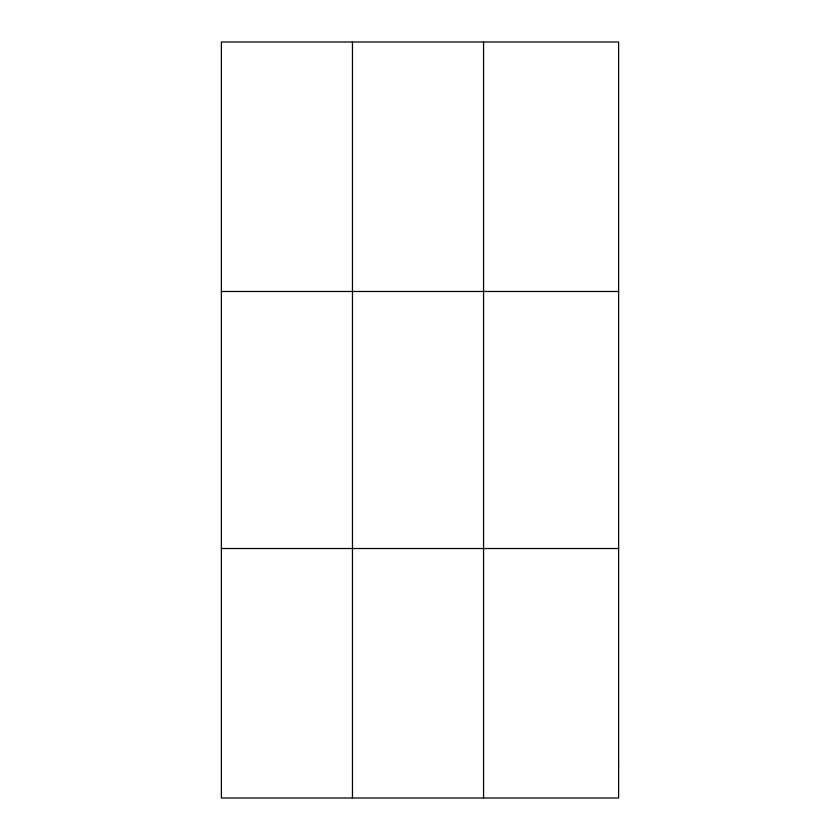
<?xml version="1.0" encoding="UTF-8"?>
<svg xmlns="http://www.w3.org/2000/svg" width="840" height="840" viewBox="0 0 840 840"><rect width="100%" height="100%" fill="white"/><g stroke="black" fill="none" stroke-linecap="round" stroke-linejoin="round"><path stroke-width="1.26" d="M352.464 798L352.464 42M483.567 798L483.567 42M221.372 291.48L618.629 291.48M221.372 548.52L618.629 548.52M618.629 766.815L618.629 798L221.372 798L221.372 42L618.629 42L618.629 766.815"/></g></svg>
